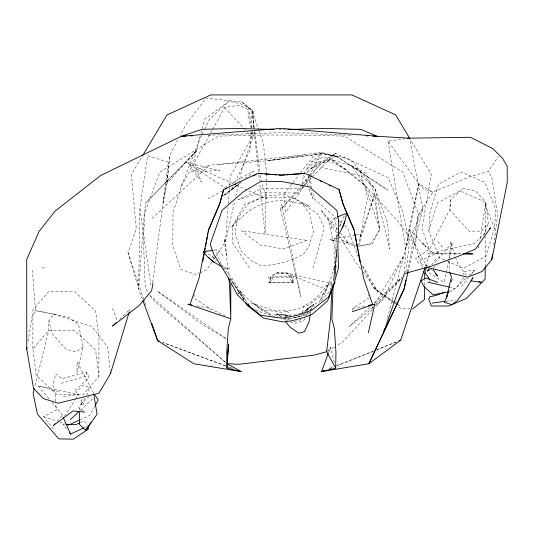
<?xml version="1.0" encoding="UTF-8"?>
<svg xmlns="http://www.w3.org/2000/svg" width="534" height="534" viewBox="0 0 534 534"><rect width="100%" height="100%" fill="white"/><g stroke="black" fill="none" stroke-linecap="round" stroke-linejoin="round"><path stroke-width="0.4" stroke-dasharray="2.67 2" d="M32.894 348.802L32.901 309.847L48.928 291.417L74.914 291.884L95.626 310.975L98.93 337.508L98.923 376.457L82.89 394.893L56.911 394.426L36.199 375.335L32.894 348.802L48.928 330.372L74.907 330.84L95.619 349.93L98.923 376.457M424.63 285.283L424.657 279.449M234.786 182.855L242.336 167.275L253.036 136.797L253.089 131.137M253.116 127.906L253.276 110.925L248.377 107.574L241.949 102.061L205.85 98.169L185.572 125.203L180.165 135.462M485.232 266.606L485.499 236.595M485.539 232.423L485.806 202.413L475.58 190.818L462.758 188.175L450.93 199.629L449.221 210.83L436.191 235.501L429.823 249.111L415.586 258.543L418.436 263.008L429.83 266.126M152.737 282.373L168.31 162.149L147.598 155.628L139.928 208.754L138.653 289.021L142.671 299.954M266.566 173.583L265.098 234.186L259.778 183.829M331.828 285.403L331.888 283.768L285.57 272.667C280.103 272.066 274.102 272.233 270.558 277.186L268.942 282.826L293.727 282.826L292.111 277.186L288.153 273.748L274.516 273.748L270.558 282.973L268.462 276.278L270.558 277.186A71.022 70.061 0 0 1 292.111 277.186L294.207 276.278L292.111 282.973L288.153 273.748M335.399 274.556L336.367 249.138L334.925 278.441M450.93 199.629L450.476 210.716L469.172 231.209L481.401 231.062L488.45 223.252L485.806 202.413L479.706 241.121M250.98 131.678L250.099 149.714L242.336 167.275L238.865 182.655M251.18 127.579L252.021 110.364L241.949 102.061M177.849 139.855L169.732 155.247L167.763 175.112L163.03 203.18L166.995 183.429L196.539 150.748L145.275 203.367L143.439 239.739L145.215 286.157L147.718 293.346M404.385 273.662L405.706 248.617L409.044 229.273L418.883 183.729L387.978 141.203L404.772 138.827M449.461 261.273L449.034 269.476L449.741 271.753M449.628 257.995L450.476 241.588L457.678 263.723L466.87 275.591M337.067 245.627L335.285 274.322M93.617 393.224L77.116 361.738L76.929 373.153L83.211 346.906L78.565 324.812L69.266 317.516L53.834 314.099L48.928 320.821L48.093 333.269L34.69 386.943M444.642 260.078L439.462 257.775L428.769 230.735L430.077 211.811L438.628 184.11L461.416 171.975L485.092 182.515L495.792 209.555L494.477 228.479L485.927 256.18L463.138 268.315L447.599 261.4M215.062 257.348L225.522 241.748L228.005 207.139M228.245 203.841L230.201 176.647L251.955 137.191L251.053 131.431M427.24 267.421L415.565 245.7L417.908 215.656L432.86 192.107L470.174 176.567L488.33 171.534L498.349 156.335M89.158 396.308L80.954 404.258L81.362 399.832L84.165 405.019L80.954 404.258L78.344 407.996M167.763 175.112L166.995 183.429L169.732 155.247M302.324 184.871L301.917 188.983L303.125 186.82M302.404 184.05L303.299 174.992M310.281 313.985L310.534 311.569M333.556 280.984L336.286 254.998M405.84 272.06L409.271 244.452L404.505 218.9L402.683 211.25L388.205 177.715L335.365 153.311L309.92 169.271L336.273 156.322L338.095 157.076L388.038 190.271L336.273 156.322L323.657 153.605L267.36 160.814L209.388 165.146L191.426 171.574L219.801 170.646L185.558 162.229L145.275 203.367M493.723 244.952L497.681 214.848L491.894 178.162L488.33 171.534M331.18 228.338L332.215 220.655L334.384 218.166L337.388 216.958M237.29 218.74L235.22 233.538L241.068 251.007L252.121 261.219L260.906 265.592A87.009 82.056 -15 0 0 303.512 254.171L308.932 246L313.398 231.623L309.733 213.573L300.542 201.792L284.555 194.476L265.071 195.918L247.476 204.409L231.309 227.758C241.028 216.817 252.302 206.237 266.86 202.606C281.284 198.474 296.343 201.992 310.227 206.611L300.542 201.792M478.931 246.061L478.671 247.709L479.892 244.652M28.062 341.173L31.967 316.862L35.511 310.735L32.387 270.418M407.382 271.939L418.449 214.181L402.876 172.168L344.497 136.13L301.049 135.029L261.62 135.029L218.172 136.13L159.793 172.168L144.22 214.181L138.653 289.021L128 252.602L136.283 228.852L131.371 174.438L142.398 156.021M337.148 238.151L334.845 249.912L333.924 279.689L334.458 265.732L338.469 267.868M418.883 183.729L423.736 189.069L432.86 192.107L418.883 183.729L405.706 248.617L386.916 319.966M352.547 310.287L352.981 308.272L369.081 297.805L368.18 294.688M448.667 260.699L444.028 282.399L427.107 271.559L428.468 268.842M448.834 259.891L452.612 242.209L434.162 263.442M225.522 241.748L234.66 201.278M235.754 196.419L238.685 183.469M408.063 272L422.741 208.754L409.878 139.774M339.838 226.837L341.032 222.237L344.497 215.522M313.124 268.168L324.211 227.771L318.124 214.274L294.855 198.101L263.496 196.993L244.559 204.368L232.784 225.655L232.784 243.137L249.545 268.168M200.09 136.35L193.775 160.667L201.298 182.047L189.116 164.085L224.741 187.661L253.343 170.98L249.398 175.886L245.039 178.296M200.964 133.173L204.896 118.875L228.746 101.286L240.227 103.603L248.377 107.574L252.021 110.364L258.69 129.675M301.857 313.491L301.229 315.741L293.667 317.77M302.064 312.744L304.153 305.241C317.997 301.029 323.157 286.237 334.885 279.255M194.489 294.688L193.588 297.805L209.688 308.272L224.968 315.848M129.362 311.602L130.089 309.213L121.906 317.076M336.687 236.542L335.412 240.674L331.701 240.58L334.197 239.913L336.266 236.662L337.021 234.386M428.769 230.735L437.319 203.033L460.108 190.898L483.784 201.438L494.477 228.479M201.718 135.356L198.555 141.917L181.26 186.346L173.003 212.973L172.796 245.88L180.846 269.356L195.277 274.383L198.988 273.001M451.283 282.239L452.518 278.287L451.303 282.192M339.778 226.036L341.032 222.237M425.505 266.339L430.264 252.202L421.987 228.452L431.298 174.438L410.099 139.02M328.497 352.861L330.526 347.394L334.718 364.108M483.557 235.481L488.45 223.252M422.741 208.754L405.706 248.617L387.978 141.203M331.087 287.532L329.011 292.051L320.34 301.79M331.427 286.785L332.468 284.522M226.776 254.264L226.383 255.092L224.153 238.531L226.776 254.264L226.383 255.092L228.599 276.131M202.072 134.628L204.182 130.249M204.529 129.522L209.448 119.316L228.746 101.286M232.991 186.566L231.195 190.271L236.235 185.752L222.918 195.931L240.133 182.902M310.267 311.536L308.559 314.259M310.628 310.795L313.912 304.1L316.475 302.805L314.599 306.329M303.819 173.577L311.222 162.042L323.344 157.029L351.539 165.854L365.556 173.049L374.788 193.769L379.734 229.753L372.338 243.884L357.68 246.227M94.792 406.234L89.772 415.392L80.908 419.424M181.26 186.346L212.185 130.142M212.585 129.415L224.634 107.514L238.358 105.205L247.576 109.216L250.413 127.319M303.526 186.099L308.752 176.714M309.153 175.993L321.615 153.618L347.387 158.244L353.735 162.663L359.836 170.686L374.881 188.409L387.497 222.438L389.593 248.944L374.881 188.409L360.844 175.459L317.743 166.675L310.641 174.858M310.134 310.454L313.912 304.1L308.292 307.898L304.5 311.816M373.106 306.576L372.245 307.998L373.399 306.816M375.262 303.018L403.664 256.02L382.945 299.881L375.829 305.501M80.954 404.258L84.826 398.05M86.548 395.287L89.125 391.148L88.117 386.816L83.237 385.101L76.075 392.457L74.273 391.035L88.978 377.898L87.549 373.399L86.161 372.205L61.75 378.746L55.93 373.82L52.679 384.68L55.309 394.686L55.796 402.803M237.476 294.935L239.886 291.07L248.964 299.788L261.513 309.673L281.471 312.223L295.536 309.627L309.019 304.841L325.032 292.652L330.947 277.82L334.458 265.732L334.331 266.453L337.094 267.401M304.754 313.438L303.425 315.514L291.651 318.664L290.196 317.91M305.194 312.744L308.292 307.898L305.528 310.841M64.547 416.246L74.947 400.22M75.394 399.519L78.558 394.646L38.395 386.009L49.408 399.265M356.171 235.013L361.084 234.186L359.823 237.797L374.788 193.769L358.875 244.645L367.532 197.226L359.836 170.686L351.539 165.854L365.143 185.512L374.835 202.413L379.734 229.753L370.322 244.018L358.468 246.087M211.878 262.094L206.424 270.231L199.736 272.72M213.7 259.384L214.608 258.029M304.574 316.388L307.804 311.696M428.989 268.856L427.107 271.559L430.537 269.476M431.819 264.791L436.058 258.703M304.347 185.765L285.69 212.352L283.734 194.476L299.881 173.603M304.827 185.078L317.743 166.675L335.365 153.311L304.814 184.644M463.786 277.607L456.85 287.492L449.114 290.456M300.388 172.949L315.027 154.026L321.615 153.618L311.222 162.042M306.075 315.687L308.105 313.071M305.134 318.578L303.178 321.047L294.635 323.337L290.236 321.601M461.449 286.444L468.104 278.294M471.182 274.536L474.766 270.151L463.258 271.606L463.826 274.656M57.151 421.246L62.264 415.278L63.252 417.535M301.904 184.924L280.597 209.475L300.876 296.577L281.712 204.275L280.597 209.475L302.504 187.007M302.451 184.297L310.094 175.486M429.276 269.063L427.107 271.559L430.257 268.262M238.438 293.833L240.353 291.637L239.886 291.07L246.448 301.523M326.648 351.726L330.526 347.394M372.472 309.633L343.809 340.705L341.947 342.488L336.387 345.845M375.849 305.975L401.701 277.947M196.539 150.748L185.558 162.229L233.078 183.683M375.702 304.447L401.608 277.82M119.569 319.325L121.325 317.637M485.226 232.971L474.552 243.237L428.221 253.897L460.348 253.884M369.902 307.15L349.309 326.434L373.239 307.544M374.14 303.178L402.002 277.086M151.976 218.419L209.388 165.146M80.387 410.279L93.704 397.964M465.768 278.488L451.984 291.27L449.535 291.738M468.772 275.704L474.766 270.151M305.995 310.915L313.912 304.1L302.037 312.937M225.328 194.743L241.595 182.001M83.211 346.906L75.855 351.826L65.842 349.129L51.798 333.156L48.928 320.821M433.281 267.808L438.087 264.891M328.036 350.891L335.686 346.266M207.973 198.781L222.511 190.751M53.387 429.056L43.601 416.647L56.23 410.099L55.843 403.611M308.665 312.277L297.625 317.423L287.112 318.344M80.4 422.548L84.072 420.845L88.324 425.812M84.612 427.534L86.842 426.499M439.128 252.288L421.453 260.192L418.349 256.68M373.052 351.472L336.967 365.97M376.123 350.217L396.061 342.054M329.211 368.56L333.823 366.724M336.894 365.503L373.773 350.851M376.844 349.63L396.054 342M330.019 368.507L333.877 367.098M331.888 283.768L320.934 287.446L285.57 272.667L281.338 273.361L277.099 272.667M61.056 383.359L86.815 376.076L86.161 372.205M293.98 315.093L301.229 313.151M294.06 321.501L302.758 319.172M352.981 308.272L365.924 305.842M422.274 267.401L413.983 243.164L397.396 220.762L365.396 185.672L346.392 169.672L331.881 159.699L313.358 162.937L306.89 169.391L307.524 172.615M355.357 235.147L329.164 239.552L337.087 241.401M213.76 250.186L216.163 249.845L219.287 250.913L224.026 257.048M445.95 301.249L455.736 299.948M63.272 396.682L78.558 394.646M218.533 164.465L305.802 154.6M284.682 318.551L286.304 318.411M208.046 135.262L281.338 132.586L351.332 135.256M286.277 129.508L276.392 129.508M301.65 188.615L261.887 188.615L238.037 199.709L261.887 192.774L301.65 193.041M268.942 282.826L293.727 282.826M460.415 253.703L433.368 253.323L422.24 242.91L426.306 246.928L409.044 229.273L415.565 245.7M410.212 308.919L400.787 308.659L398.144 306.629M64.614 424.276L62.992 424.23L67.504 430.137M246.281 302.998C259.924 303.178 271.793 313.411 285.884 310.134L290.89 315.04M41.946 267.761L45.997 268.208M290.75 315.647L276.859 314.025L273.995 314.186L277.386 316.302M54.081 314.199L35.511 310.735L42.566 311.556L54.081 314.199L92.122 326.674L107.628 347.067L110.097 370.529M287.919 316.115L276.859 314.025L281.678 317.263M196.746 305.842L209.688 308.272L210.122 310.287M272.527 315.854L274.957 316.382M450.202 287.245L451.804 287.606M337.882 241.588L356.098 245.854M38.395 386.009L59.221 391.802M288.12 315.794L283.627 314.506L276.859 314.025L283.314 317.637L288.674 319.833M287.492 315.674L283.627 314.506L287.279 316.395M270.912 315.501L257.762 311.142L254.384 308.745M204.028 251.908L206.084 252.609L212.445 256.694L215.429 259.35M43.601 416.647L56.744 421.159M59.841 422.22L64.48 423.809M225.702 365.97L163.017 342.594L225.528 365.81M226.476 366.251L232.65 368.507M356.926 245.947L342.554 240.634L348.829 243.17L340.378 233.051M228.645 366.971L232.55 368.42M285.116 319.572L287.312 320.44M236.095 185.044L267.02 199.008L261.193 181.406L260.338 174.798M287.419 318.251L290.356 319.652M346.392 169.672L329.892 161.081L316.121 163.464L308.719 170.319L309.707 175.906M394.379 302.291L377.818 291.39L373.713 287.799L361.838 264.977M395.067 302.745L397.136 304.106M397.823 304.56L399.893 305.922L396.535 303.599M393.184 301.276L373.713 287.799L395.507 304.594M393.852 301.743L395.868 303.138M83.564 411.207L79.266 407.996L79.306 410.479M331.881 159.699L365.143 185.512L379.734 229.753M225.695 362.579L155.487 302.177L148.238 293.934M337.121 218.833L313.652 198.254L312.523 191.866M339.591 221.003L343.916 224.794M344.53 225.335L347.621 228.045L358.407 257.468M149.587 295.008L225.708 362.559M221.396 264.677L223.786 266.806L227.197 268.582L229.7 267.914L226.529 269.85L223.359 266.907M212.445 256.694L216.33 260.645M431.379 269.456L432.507 270.651M224.634 107.514L243.037 127.499M243.591 128.107L245.266 129.922M247.496 132.345L251.955 137.191M222.711 267.327L231.643 277.56L246.454 301.483M337.735 229.894L320.834 209.662L337.268 233.598M437.853 241.522L443.941 248.864M52.032 402.422L63.573 416.313M360.47 268.695L356.011 262.861L344.777 244.539L339.143 236.328M362.946 271.939L377.818 291.39L361.672 264.15M283.521 318.805L284.475 320.12M243.931 299.607L230.267 279.082M244.071 299.574L229.94 277.66L243.918 299.881M221.083 263.843L216.724 253.069L216.163 249.845M112.48 308.412L116.812 319.773M303.672 174.925L307.691 185.512M308.839 188.542L312.57 198.368L310.835 189.517M334.384 218.166L335.519 221.243L337.121 232.751M258.957 130.443L263.229 142.805L266.586 172.749M128 252.602L143.593 298.94M143.86 299.728L144.647 302.084M144.914 302.865L145.969 306.009M429.389 280.303L429.77 281.758M327.916 217.912L336.286 255.092M308.151 175.833L310.207 186.299M309.847 176.701L311.816 187.875M248.377 107.574L251.607 127.866M252.128 131.117L253.036 136.797M139.928 208.754L151.202 287.332M254.364 128.534L252.021 110.364L253.937 128.52M254.791 131.838L260.232 173.971M254.284 131.825L258.73 173.924M258.816 174.751L259.431 180.525M292.111 282.973L292.111 277.186L270.558 277.186L270.558 282.973M309.179 308.432A19.611 15.045 -15 0 1 306.322 311.295M287.032 316.462A19.611 15.045 -15 0 1 283.127 315.414M328.71 283.514L325.106 293.139L319.265 302.03L328.71 283.514M307.083 240.36L283.527 248.904L260.679 245.106L241.255 230.715L307.083 240.36M320.827 152.177L267.36 160.814L323.657 153.605L338.095 157.076L320.827 152.177M271.192 314.913L261.693 310.134L253.757 303.599L271.192 314.913M226.069 338.676L201.632 324.031L157.437 291.123L226.069 338.676"/><path stroke-width="0.8" d="M424.623 286.117L424.55 299.467L412.568 308.986M424.663 278.614L424.684 274.443L423.616 271.312M485.232 266.606L485.119 279.115L466.229 298.553L448.64 306.035L431.365 305.975L428.749 299.187L429.83 296.73L435.958 295.482L444.468 292.231M328.21 353.641L321.528 371.611L335.712 368.086L335.939 352.313L334.384 328.69L331.888 318.738L333.136 285.029M331.687 289.501L330.746 316.522L326.648 351.726L335.712 368.086M326.648 351.726L313.712 355.217L239.085 364.288L226.957 363.667L241.141 371.611L226.957 368.086L228.632 343.969L227.724 354.636M227.237 360.383L227.584 356.278M310.194 314.793L309.126 321.788L304.507 331.674L298.793 333.203L289.849 326.955L285.43 321.428M427.24 267.421L467.604 277.179L482.189 271.432L491.794 259.597L492.435 254.718M129.121 312.397L110.438 373.767L99.017 393.157L58.279 403.217L43.421 398.578L33.522 388.372L26.753 349.283L27.014 347.661M153.018 282.9L151.669 290.609L139.354 305.355L112.561 326.067L116.065 322.696M202.913 261.039L203.661 257.028M203.961 255.426L204.255 253.824M204.702 251.421L205.303 248.217M205.603 246.615L206.344 242.61M206.645 241.008L207.392 237.003M207.686 235.401L207.986 233.799M208.287 232.197L208.587 230.595M405.827 280.076L404.111 289.021L368.847 363.747L321.528 371.611L323.844 370.763M491.794 259.597L507.3 182.221L507.193 166.241L502.561 158.358L492.869 148.612L470.421 137.298L409.571 138.152L372.992 136.083M368.373 332.669L374.821 304.166L368.347 305.381M408.063 272L404.111 289.021L368.847 363.747L400.667 340.171L425.244 267.127M471.916 278.888L473.031 277.66L466.582 287.993L457.464 300.482L451.871 304.747L444.275 302.151L446.684 297.058L451.397 277.059L449.982 272.514M34.289 388.545L33.088 393.358L37.4 414.05L58.827 438.895L73.398 439.148L88.377 429.109L88.324 425.812M337.608 235.801C342.147 229.146 345.772 221.43 346.399 213.346L337.388 216.958M384.593 328.784L383.746 331.988L404.385 273.662L432.193 265.845L456.79 256.874L475.434 249.151L490.559 227.838L489.371 228.979M223.673 189.85L219.628 204.222L208.734 229.794M446.351 298.065L448.326 291.738M446.684 297.058L448.386 291.577M190.031 304.513L199.042 278.261L208.42 230.141L219.628 203.834L223.673 189.457L257.889 173.296L281.338 175.099L304.781 173.296L338.997 189.457L343.042 203.834L354.249 230.141L363.627 278.261L372.639 304.513M342.341 228.038L344.797 221.263M335.118 281.932L327.636 300.842L312.303 314.219L304.727 317.296L291.417 320.861L283.32 321.989L263.349 318.07L247.416 305.435L245.667 302.658M95.172 405.526L98.263 399.893L94.932 395.147M142.818 155.314L166.982 114.93L210.73 94.939L351.939 94.939L395.687 114.93L409.678 138.306M79.319 411.307L79.513 424.53L85.714 430.364L97.055 414.244L93.75 394.032M85.714 430.364L90.94 422.507M55.102 423.636L53.567 425.424L73.085 410.913L84.786 412.121M427.14 267.527L425.097 269.904L425.344 273.695L428.628 277.386L429.202 279.576M70.101 419.791L79.179 411.4M225.181 189.143L226.683 188.429M234.226 184.871L235.734 184.157M253.069 175.966L256.08 174.545M79.666 422.888L76.002 424.59L66.243 424.316M69.513 432.76L70.521 434.075L83.871 427.881M80.167 419.764L68.345 425.137L66.022 424.343M399.132 340.799L400.667 340.171M352.266 311.622L374.821 304.166M447.899 292.051L433.201 294.868L423.809 286.418L421.139 280.744L425.999 277.98L437.753 282.406M212.959 250.299L203.347 251.674C207.933 258.363 214.935 263.235 222.191 266.726M407.175 138.486L409.571 138.152M432.093 303.092L445.136 301.356M284.622 174.998L278.868 175.059M286.264 174.872L291.19 174.491M292.832 174.364L298.586 173.924M300.228 173.797L304.333 173.477M186.393 136.057L181.4 136.243L100.579 175.553L55.129 211.09L39.129 231.315L26.7 259.584L26.753 349.283M190.558 135.903L192.227 135.843M287.919 129.468L324.879 128.46L360.637 129.321L377.164 136.243L281.338 128.367L181.4 136.243L202.032 129.321L237.79 128.46L273.929 129.442M463.646 253.877L472.703 253.877L463.692 253.75M366.331 135.83L367.993 135.89M258.336 173.477L262.441 173.797M264.904 173.984L269.837 174.364M271.479 174.491L276.405 174.872M471.021 280.844L481.988 282.513L478.851 281.605M191.893 304.927L187.848 304.166L230.781 318.738L228.285 328.69L226.73 352.313L226.957 368.086M427.781 282.226L449.401 287.072M238.051 370.483L241.141 371.611L193.822 363.747L157.603 340.565L142.958 300.735M159.152 341.146L157.603 340.565L151.79 323.29M320.153 180.953L321.662 181.667M329.198 185.225L330.706 185.939M208.694 257.735L214.214 262.374M435.317 273.642L437.573 276.031L433.221 269.783M63.252 417.535L70.521 434.075M353.935 229.794L343.042 204.222L338.997 189.457M354.382 232.197L355.13 236.202M355.43 237.804L356.171 241.809M356.472 243.411L357.813 250.62M358.114 252.222L358.861 256.227M359.155 257.829L359.903 261.84M228.766 277.747L229.54 285.029L230.781 318.738L230.781 283.768M110.264 372.151L110.438 373.767M338.75 221.577L337.882 245.84L338.469 267.868L334.791 281.011L328.537 297.124L311.482 310.301L297.091 315.434L282.072 318.184L260.705 315.3L247.235 304.473L237.476 294.935L226.97 275.557L214.094 254.978L210.156 244.405L222.171 210.196L243.25 191.886L261.139 181.246L281.945 181.513L309.36 186.833L336.874 210.449L338.75 221.577M249.071 305.708L248.197 304.313L249.071 305.708"/></g></svg>
